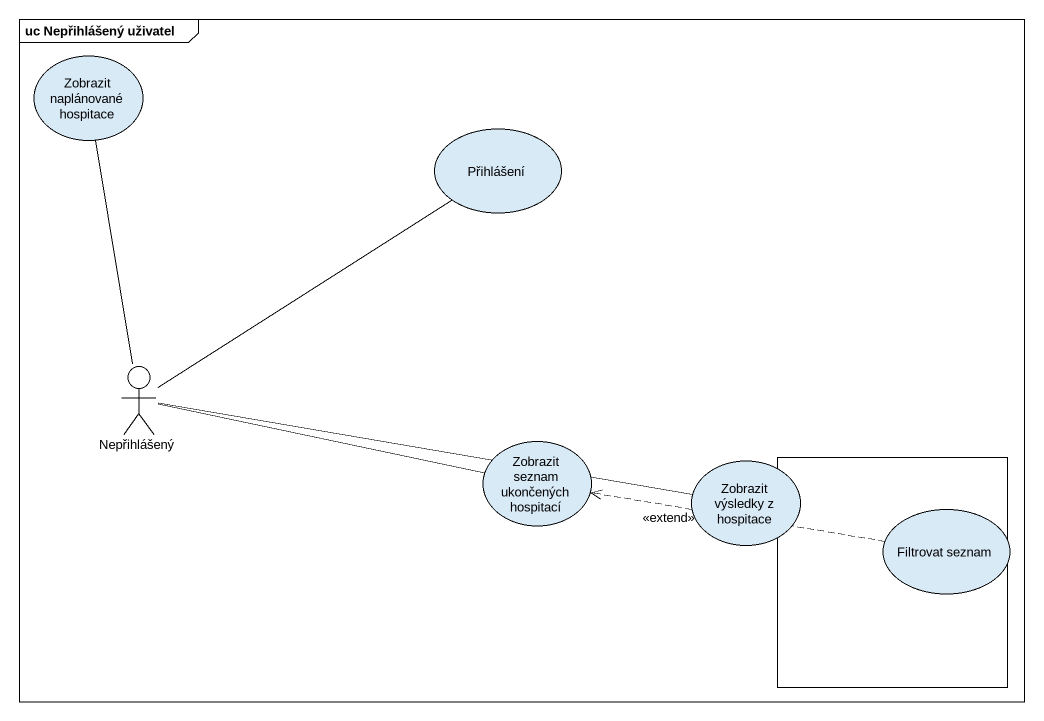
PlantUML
@startuml
mainframe uc Nepřihlášený uživatel
usecase "Zobrazit naplánované hospitace" as Zobrazit_naplánované
usecase Přihlášení
actor Nepřihlášený
usecase "Zobrazit seznam ukončených hospitací" as Zobrazit_seznam_ukončených
usecase "Zobrazit výsledky z hospitace" as Zobrazit_výsledky_z
rectangle " " as rectangle1 {
  usecase "Filtrovat seznam" as Filtrovat_seznam
}
Nepřihlášený -up- Zobrazit_naplánované
Nepřihlášený -up- Přihlášení
Nepřihlášený -right- Zobrazit_seznam_ukončených
Nepřihlášený -right- Zobrazit_výsledky_z
Filtrovat_seznam .left.> Zobrazit_seznam_ukončených : <<extend>>
@enduml
